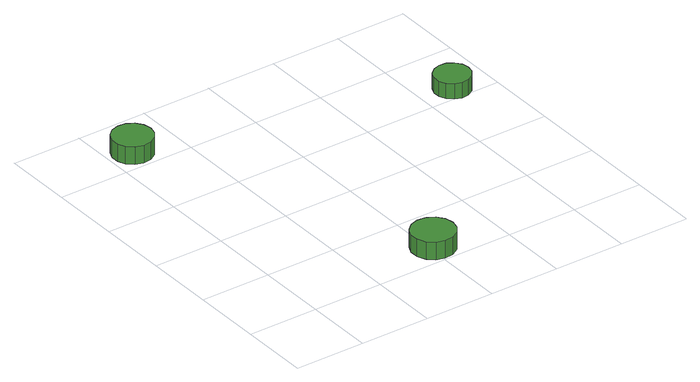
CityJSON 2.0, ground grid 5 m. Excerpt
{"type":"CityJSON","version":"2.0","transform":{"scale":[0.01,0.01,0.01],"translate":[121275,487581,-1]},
"CityObjects":{
"tree1":{"type":"SolitaryVegetationObject","attributes":{"function":"something"},"geometry":[{"type":"MultiSurface","lod":"1","boundaries":[[[0,1,2,3,4,5,6,7,8,9,10,11,12,13,14]],[[15,16,17,18,19,20,21,22,23,24,25,26,27,28,29]],[[0,29,28,1]],[[1,28,27,2]],[[2,27,26,3]],[[3,26,25,4]],[[4,25,24,5]],[[5,24,23,6]],[[6,23,22,7]],[[7,22,21,8]],[[8,21,20,9]],[[9,20,19,10]],[[10,19,18,11]],[[11,18,17,12]],[[12,17,16,13]],[[13,16,15,14]],[[14,15,29,0]]]}]},
"tree2":{"type":"SolitaryVegetationObject","attributes":{"function":"something"},"geometry":[{"type":"MultiSurface","lod":"1","boundaries":[[[30,31,32,33,34,35,36,37,38,39,40,41,42,43,44]],[[45,46,47,48,49,50,51,52,53,54,55,56,57,58,59]],[[30,59,58,31]],[[31,58,57,32]],[[32,57,56,33]],[[33,56,55,34]],[[34,55,54,35]],[[35,54,53,36]],[[36,53,52,37]],[[37,52,51,38]],[[38,51,50,39]],[[39,50,49,40]],[[40,49,48,41]],[[41,48,47,42]],[[42,47,46,43]],[[43,46,45,44]],[[44,45,59,30]]]}]},
"tree3":{"type":"SolitaryVegetationObject","attributes":{"function":"something"},"geometry":[{"type":"MultiSurface","lod":"1","boundaries":[[[60,61,62,63,64,65,66,67,68,69,70,71,72,73,74]],[[75,76,77,78,79,80,81,82,83,84,85,86,87,88,89]],[[60,89,88,61]],[[61,88,87,62]],[[62,87,86,63]],[[63,86,85,64]],[[64,85,84,65]],[[65,84,83,66]],[[66,83,82,67]],[[67,82,81,68]],[[68,81,80,69]],[[69,80,79,70]],[[70,79,78,71]],[[71,78,77,72]],[[72,77,76,73]],[[73,76,75,74]],[[74,75,89,60]]]}]}
},
"vertices":[
[313,2170,190],[301,2227,190],[266,2275,190],[216,2304,190],[157,2310,190],[101,2292,190],[58,2253,190],[34,2199,190],[34,2141,190],[58,2087,190],[101,2048,190],[157,2030,190],[216,2036,190],[266,2065,190],[301,2113,190],[301,2113,61],[266,2065,61],[216,2036,61],[157,2030,61],[101,2048,61],[58,2087,61],[34,2141,61],[34,2199,61],[58,2253,61],[101,2292,61],[157,2310,61],[216,2304,61],[266,2275,61],[301,2227,61],[313,2170,61],
[1181,161,189],[1168,223,189],[1131,273,189],[1077,305,189],[1014,311,189],[954,292,189],[908,250,189],[882,193,189],[882,130,189],[908,72,189],[954,30,189],[1014,11,189],[1077,18,189],[1131,49,189],[1168,100,189],[1168,100,61],[1131,49,61],[1077,18,61],[1014,11,61],[954,30,61],[908,72,61],[882,130,61],[882,193,61],[908,250,61],[954,292,61],[1014,311,61],[1077,305,61],[1131,273,61],[1168,223,61],[1181,161,61],
[2350,1600,178],[2340,1651,178],[2309,1693,178],[2264,1719,178],[2212,1725,178],[2162,1708,178],[2123,1673,178],[2102,1626,178],[2102,1573,178],[2123,1526,178],[2162,1491,178],[2212,1474,178],[2264,1480,178],[2309,1506,178],[2340,1548,178],[2340,1548,66],[2309,1506,66],[2264,1480,66],[2212,1474,66],[2162,1491,66],[2123,1526,66],[2102,1573,66],[2102,1626,66],[2123,1673,66],[2162,1708,66],[2212,1725,66],[2264,1719,66],[2309,1693,66],[2340,1651,66],[2350,1600,66]
]}
